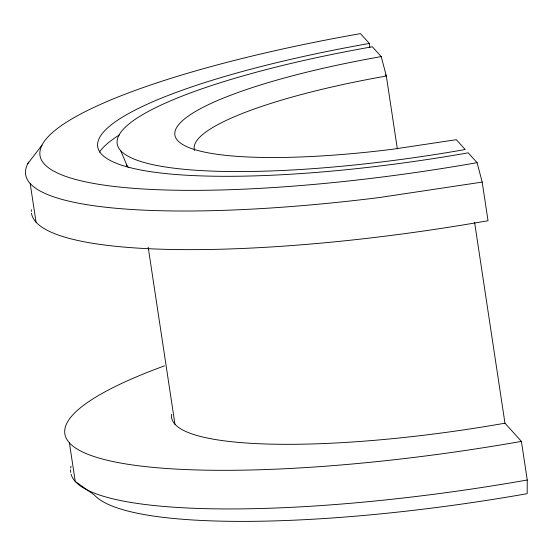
<?xml version="1.0" encoding="UTF-8"?>
<svg xmlns="http://www.w3.org/2000/svg" width="555" height="555" viewBox="0 0 555 555"><rect width="100%" height="100%" fill="white"/><g stroke="black" fill="none" stroke-linecap="round" stroke-linejoin="round"><path stroke-width="0.83" d="M474.567 222.194L504.967 423.201L521.409 441.392L527.25 480.013L527.16 493.686A383.089 73.093 -8.6 0 1 94.419 495.053L75.244 481.435L69.403 442.821M27.75 163.732L42.02 145.091M31.482 213.182A400.141 76.347 -8.6 0 0 488.032 220.71L482.191 182.089L378.898 197.608A400.141 76.347 -8.6 0 1 28.673 162.067M369.824 47.612L369.346 43.45L360.459 33.619A383.089 73.093 -8.6 0 0 44.351 164.037A383.089 73.093 -8.6 0 0 477.092 162.664L482.191 182.089M397.331 148.789L386.329 76.021L381.229 56.596L372.343 46.766A305.028 58.206 -8.6 0 0 120.643 150.606L127.414 166.41M477.092 162.664L468.212 152.833A324.724 61.959 -8.6 0 1 101.398 153.992A324.724 61.959 -8.6 0 1 369.346 43.45M385.184 74.758L386.329 76.021A229.61 43.81 -8.6 0 0 194.576 150.412M148.185 247.183L174.964 424.242M30.192 183.518L36.033 222.139M381.229 56.596A246.663 47.064 -8.6 0 0 174.853 134.782A246.663 47.064 -8.6 0 0 392.649 149.253L456.328 139.687L465.215 149.517A305.028 58.206 -8.6 0 1 120.643 150.606M128.281 167.305A300.664 57.373 -8.6 0 1 126.214 164.925M31.323 211.441A400.141 76.347 -8.6 0 1 31.371 209.672M504.967 423.201A292.138 55.743 -8.6 0 1 171.655 414.328M521.409 441.392A400.141 76.347 -8.6 0 1 113.088 461.566A400.141 76.347 -8.6 0 1 164.467 365.863M527.25 480.013A400.141 76.347 -8.6 0 1 71.068 474.199M70.7 472.485A400.141 76.347 -8.6 0 1 70.534 469.856M70.686 468.073A400.141 76.347 -8.6 0 1 71.04 466.262M99.31 152.216A329.087 62.791 -8.6 0 1 119.436 134.879"/></g></svg>
